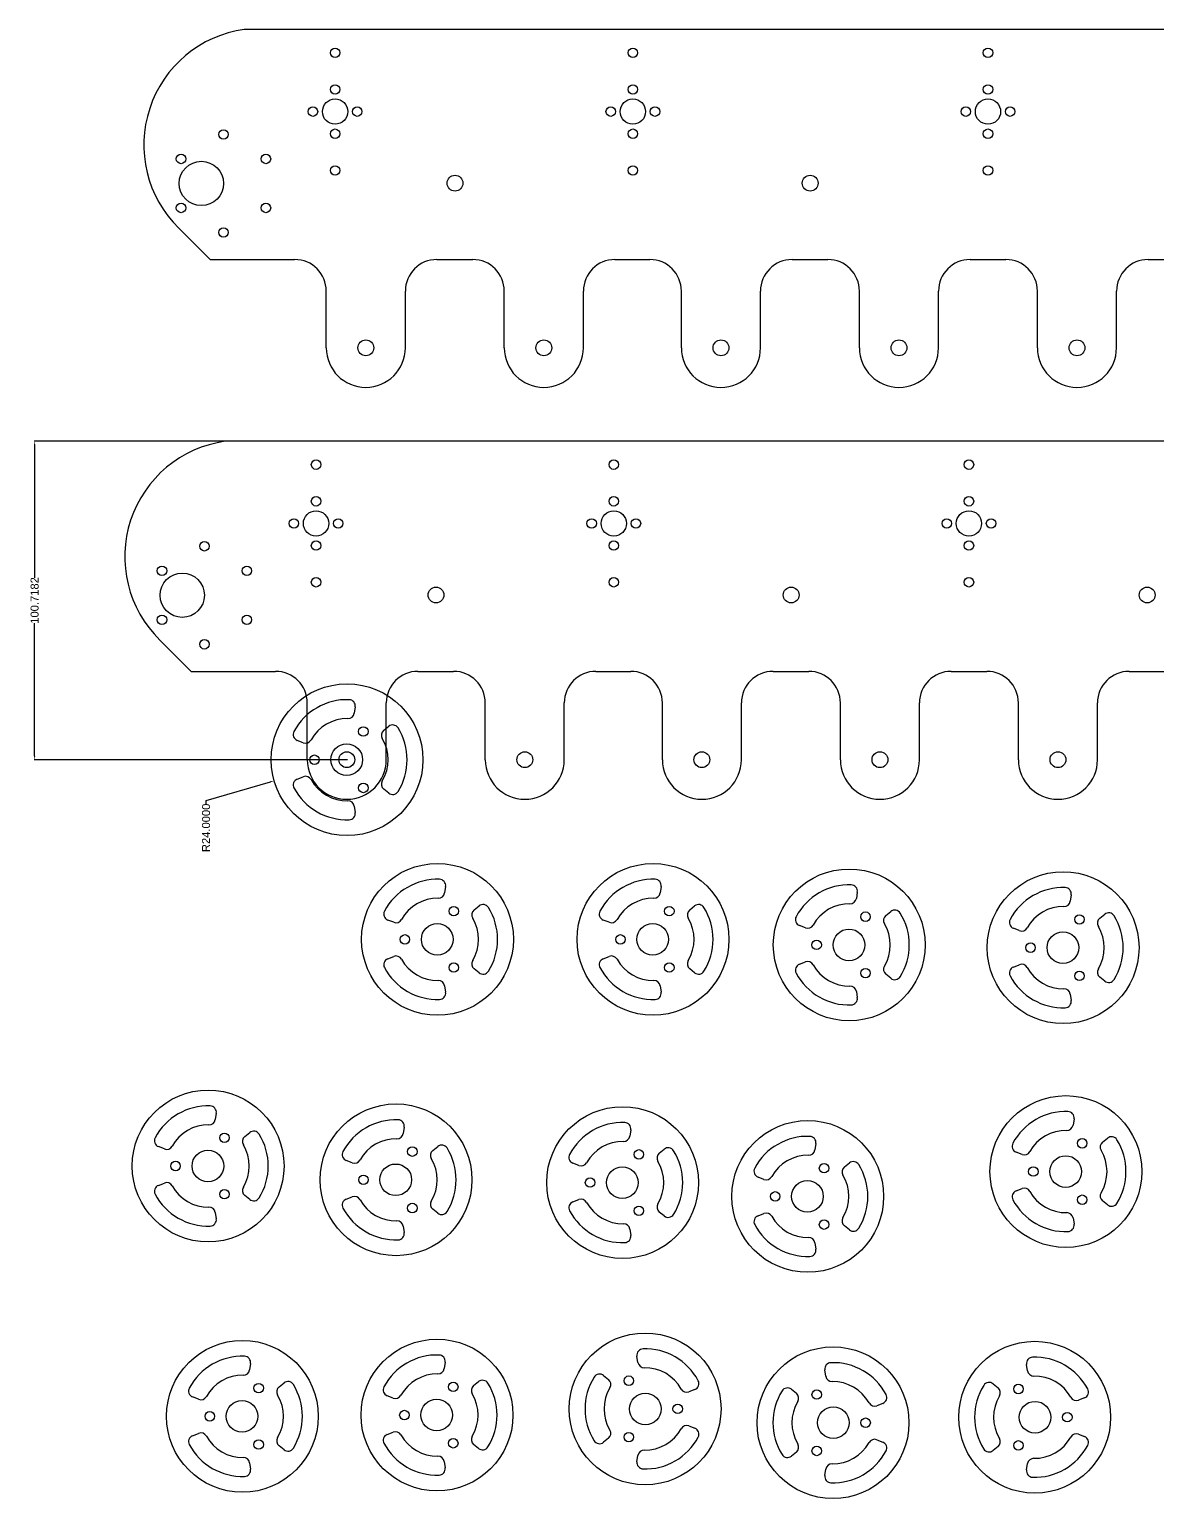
# Model space of a CAD drawing. Header units: millimetres. Extents: x -3146 to 345, y 429 to 1544.
# Drawn here: x -639.6 to -282.9, y 938.6 to 1403.2 of the extents above; entities that cross this region are included whole.
import ezdxf

# ---------------------------------------------------------------- set-up
doc = ezdxf.new("R2010")
doc.units = ezdxf.units.MM
doc.header["$MEASUREMENT"] = 0
doc.styles.get("Standard").update_dxf_attribs({"font": 'arial.ttf'})
doc.dimstyles.get("Standard").update_dxf_attribs({"dimtxt": 2.53, "dimasz": 1.18, "dimexe": 0.18, "dimexo": 0.0625, "dimgap": 0.09, "dimtad": 0, "dimtih": 1, "dimtoh": 1, "dimdec": 4, "dimzin": 0, "dimdsep": 46, "dimtxsty": 'Standard', "dimcen": 0.09, "dimclrd": 2, "dimclre": 2, "dimclrt": 2, "dimadec": 0, "dimazin": 0, "dimtfac": 1, "dimtdec": 4, "dimtofl": 0, "dimtmove": 0, "dimatfit": 3, "dimfxl": 1, "dimtolj": 1, "dimtzin": 0, "dimarcsym": 0})

# ---------------------------------------------------------------- blocks, each defined once
blk = doc.blocks.new('*D47')
at = {"color": 2, "lineweight": -2, "transparency": 16777216}
for p, q in [((-539.2, 1272.99), (-638.1, 1272.99)), ((-637.92, 1271.81), (-637.92, 1229.81)), ((-637.92, 1173.46), (-637.92, 1215.46)), ((-539.2, 1172.28), (-638.1, 1172.28))]:
    blk.add_line(p, q, dxfattribs=at)
at = {"color": 2, "transparency": 16777216}
for points in [[(-638.12, 1271.81), (-637.72, 1271.81), (-637.92, 1272.99)], [(-638.12, 1173.46), (-637.72, 1173.46), (-637.92, 1172.28)]]:
    blk.add_solid(points, dxfattribs=at)
at = {"layer": 'Defpoints', "color": 0, "transparency": 16777216}
for p in [(-637.92, 1272.99), (-539.14, 1272.99), (-539.14, 1172.28)]:
    blk.add_point(p, dxfattribs=at)
at = {"color": 2, "transparency": 16777216, "insert": (-637.92, 1222.64), "char_height": 2.53, "attachment_point": 5, "rotation": 90}
blk.add_mtext('\\A1;100.7182', dxfattribs=at)
blk = doc.blocks.new('*D48')
at = {"color": 2, "lineweight": -2, "transparency": 16777216}
for p, q in [((-539.05, 1172.28), (-539.23, 1172.28)), ((-539.14, 1172.19), (-539.14, 1172.37)), ((-583.72, 1159.43), (-563.34, 1165.31)), ((-583.72, 1158.25), (-583.72, 1159.43))]:
    blk.add_line(p, q, dxfattribs=at)
at = {"color": 2, "transparency": 16777216}
blk.add_solid([(-563.39, 1165.49), (-563.28, 1165.12), (-562.2, 1165.63)], dxfattribs=at)
at = {"layer": 'Defpoints', "color": 0, "transparency": 16777216}
for p in [(-539.14, 1172.28), (-562.2, 1165.63)]:
    blk.add_point(p, dxfattribs=at)
at = {"color": 2, "transparency": 16777216, "insert": (-583.72, 1150.72), "char_height": 2.53, "attachment_point": 5, "rotation": 90}
blk.add_mtext('\\A1;R24.0000', dxfattribs=at)

msp = doc.modelspace()

# ---------------------------------------------------------------- linework, layer by layer
for p, q in [((-104.65981, 1403.23594), (-571.65908, 1403.23594)), ((-592.35132, 1340.37561), (-582.43848, 1330.46277)), ((-582.43848, 1330.46277), (-555.70919, 1330.46277)), ((-510.70919, 1330.46277), (-499.42003, 1330.46277)), ((-454.42003, 1330.46277), (-443.42003, 1330.46277)), ((-398.42003, 1330.46277), (-387.13087, 1330.46277)), ((-342.13087, 1330.46277), (-330.8417, 1330.46277)), ((-285.8417, 1330.46277), (-274.55254, 1330.46277)), ((-545.70919, 1302.51775), (-545.70919, 1320.46277)), ((-520.70919, 1302.51775), (-520.70919, 1320.46277)), ((-489.42003, 1302.51775), (-489.42003, 1320.46277)), ((-464.42003, 1302.51775), (-464.42003, 1320.46277)), ((-433.42003, 1302.51775), (-433.42003, 1320.46277)), ((-408.42003, 1302.51775), (-408.42003, 1320.46277)), ((-377.13087, 1302.51775), (-377.13087, 1320.46277)), ((-352.13087, 1302.51775), (-352.13087, 1320.46277)), ((-320.8417, 1302.51775), (-320.8417, 1320.46277)), ((-295.8417, 1302.51775), (-295.8417, 1320.46277)), ((-110.6824, 1272.99463), (-577.68167, 1272.99463)), ((-598.37391, 1210.1343), (-588.46107, 1200.22146)), ((-588.46107, 1200.22146), (-561.73178, 1200.22146)), ((-516.73178, 1200.22146), (-505.44261, 1200.22146)), ((-460.44261, 1200.22146), (-449.44261, 1200.22146)), ((-404.44261, 1200.22146), (-393.15345, 1200.22146)), ((-348.15345, 1200.22145), (-336.86429, 1200.22145)), ((-291.86429, 1200.22145), (-280.57513, 1200.22145)), ((-551.73178, 1172.27644), (-551.73178, 1190.22146)), ((-526.73178, 1172.27644), (-526.73178, 1190.22146)), ((-495.44261, 1172.27644), (-495.44261, 1190.22146)), ((-470.44261, 1172.27644), (-470.44261, 1190.22146)), ((-439.44261, 1172.27644), (-439.44261, 1190.22146)), ((-414.44261, 1172.27644), (-414.44261, 1190.22146)), ((-383.15345, 1172.27644), (-383.15345, 1190.22146)), ((-358.15345, 1172.27643), (-358.15345, 1190.22145)), ((-326.86429, 1172.27643), (-326.86429, 1190.22145)), ((-301.86429, 1172.27643), (-301.86429, 1190.22145)), ((-536.57426, 1188.96199), (-536.88085, 1186.96957)), ((-527.54761, 1181.58102), (-525.97541, 1182.84274)), ((-552.99687, 1177.66499), (-554.87565, 1178.39569)), ((-554.87565, 1166.15718), (-552.99687, 1166.88789)), ((-525.97541, 1161.71013), (-527.54761, 1162.97185)), ((-536.88085, 1157.5833), (-536.57426, 1155.59088)), ((-507.97601, 1132.14807), (-508.28259, 1130.15564)), ((-439.82882, 1132.14807), (-440.13541, 1130.15564)), ((-377.79742, 1130.40003), (-378.104, 1128.4076)), ((-310.15565, 1129.52603), (-310.46224, 1127.53361)), ((-498.94935, 1124.76709), (-497.37715, 1126.02882)), ((-430.80216, 1124.76709), (-429.22997, 1126.02882)), ((-524.39861, 1120.85106), (-526.27739, 1121.58176)), ((-456.25142, 1120.85106), (-458.1302, 1121.58176)), ((-394.22002, 1119.10302), (-396.0988, 1119.83372)), ((-368.77076, 1123.01905), (-367.19856, 1124.28078)), ((-301.129, 1122.14506), (-299.5568, 1123.40678)), ((-326.57826, 1118.22903), (-328.45704, 1118.95973)), ((-526.27739, 1109.34326), (-524.39861, 1110.07396)), ((-497.37715, 1104.8962), (-498.94935, 1106.15792)), ((-458.1302, 1109.34326), (-456.25142, 1110.07396)), ((-429.22997, 1104.8962), (-430.80216, 1106.15792)), ((-396.0988, 1107.59522), (-394.22002, 1108.32592)), ((-328.45704, 1106.72123), (-326.57826, 1107.45193)), ((-367.19856, 1103.14816), (-368.77076, 1104.40988)), ((-299.5568, 1102.27417), (-301.129, 1103.53589)), ((-508.28259, 1100.76937), (-507.97601, 1098.77695)), ((-440.13541, 1100.76937), (-439.82882, 1098.77695)), ((-378.104, 1099.02133), (-377.79742, 1097.02891)), ((-310.46224, 1098.14734), (-310.15565, 1096.15492)), ((-580.4916, 1060.47935), (-580.79819, 1058.48692)), ((-521.08123, 1056.10927), (-521.38782, 1054.11685)), ((-449.43931, 1055.23528), (-449.7459, 1053.24286)), ((-309.28196, 1058.73131), (-309.58854, 1056.73888)), ((-571.46495, 1053.09837), (-569.89275, 1054.3601)), ((-390.90264, 1050.86521), (-391.20923, 1048.87279)), ((-300.2553, 1051.35033), (-298.6831, 1052.61206)), ((-596.9142, 1049.18234), (-598.79299, 1049.91304)), ((-537.50383, 1044.81227), (-539.38262, 1045.54297)), ((-512.05458, 1048.7283), (-510.48238, 1049.99002)), ((-440.41266, 1047.85431), (-438.84046, 1049.11603)), ((-325.70456, 1047.4343), (-327.58334, 1048.165)), ((-465.86192, 1043.93827), (-467.7407, 1044.66897)), ((-381.87599, 1043.48424), (-380.30379, 1044.74596)), ((-598.79299, 1037.67454), (-596.9142, 1038.40524)), ((-407.32524, 1039.5682), (-409.20403, 1040.2989)), ((-327.58334, 1035.9265), (-325.70456, 1036.6572)), ((-569.89275, 1033.22748), (-571.46495, 1034.4892)), ((-539.38262, 1033.30447), (-537.50383, 1034.03517)), ((-467.7407, 1032.43047), (-465.86192, 1033.16117)), ((-298.6831, 1031.47944), (-300.2553, 1032.74116)), ((-580.79819, 1029.10065), (-580.4916, 1027.10823)), ((-510.48238, 1028.85741), (-512.05458, 1030.11913)), ((-438.84046, 1027.98341), (-440.41266, 1029.24514)), ((-409.20403, 1028.0604), (-407.32524, 1028.7911)), ((-309.58854, 1027.35261), (-309.28196, 1025.36019)), ((-521.38782, 1024.73058), (-521.08123, 1022.73816)), ((-449.7459, 1023.85659), (-449.43931, 1021.86416)), ((-380.30379, 1023.61334), (-381.87599, 1024.87507)), ((-391.20923, 1019.48652), (-390.90264, 1017.49409)), ((-569.67152, 981.31583), (-569.9781, 979.32341)), ((-508.1407, 981.71755), (-508.44728, 979.72513)), ((-447.15706, 981.67156), (-447.46365, 983.66398)), ((-323.96794, 979.04953), (-324.27452, 981.04195)), ((-458.0625, 977.54473), (-456.49031, 976.28301)), ((-387.74669, 977.30149), (-388.05328, 979.29391)), ((-560.64486, 973.93486), (-559.07267, 975.19658)), ((-524.5633, 970.42054), (-526.44208, 971.15124)), ((-499.11404, 974.33658), (-497.54184, 975.5983)), ((-429.16227, 973.09768), (-431.04105, 972.36698)), ((-398.65213, 973.17466), (-397.07994, 971.91294)), ((-334.87338, 974.9227), (-333.30118, 973.66098)), ((-586.09412, 970.01882), (-587.9729, 970.74952)), ((-369.7519, 968.7276), (-371.63068, 967.9969)), ((-305.97314, 970.47564), (-307.85192, 969.74494)), ((-587.9729, 958.51102), (-586.09412, 959.24172)), ((-526.44208, 958.91274), (-524.5633, 959.64344)), ((-456.49031, 957.67384), (-458.0625, 956.41212)), ((-431.04105, 961.58988), (-429.16227, 960.85918)), ((-371.63068, 957.2198), (-369.7519, 956.4891)), ((-307.85192, 958.96784), (-305.97314, 958.23714)), ((-559.07267, 954.06396), (-560.64486, 955.32569)), ((-497.54184, 954.46569), (-499.11404, 955.72741)), ((-397.07994, 953.30377), (-398.65213, 952.04205)), ((-333.30118, 955.05181), (-334.87338, 953.79008)), ((-569.9781, 949.93714), (-569.67152, 947.94471)), ((-508.44728, 950.33886), (-508.1407, 948.34644)), ((-447.46365, 950.29287), (-447.15706, 952.28529)), ((-388.05328, 945.9228), (-387.74669, 947.91522)), ((-324.27452, 947.67083), (-323.96794, 949.66326))]:
    msp.add_line(p, q)
for centre, radius in [((-542.9203, 1395.83594), 1.5), ((-448.77502, 1395.83594), 1.5), ((-336.48587, 1395.83594), 1.5), ((-542.9203, 1384.23594), 1.5), ((-448.77502, 1384.23594), 1.5), ((-336.48587, 1384.23594), 1.5), ((-542.9203, 1377.23594), 4), ((-448.77502, 1377.23594), 4), ((-336.48587, 1377.23594), 4), ((-549.9203, 1377.23594), 1.5), ((-535.9203, 1377.23594), 1.5), ((-455.77502, 1377.23594), 1.5), ((-441.77502, 1377.23594), 1.5), ((-343.48587, 1377.23594), 1.5), ((-329.48587, 1377.23594), 1.5), ((-578.20919, 1370.01775), 1.5), ((-542.9203, 1370.23594), 1.5), ((-448.77502, 1370.23594), 1.5), ((-336.48587, 1370.23594), 1.5), ((-591.63258, 1362.26775), 1.5), ((-585.20919, 1354.51775), 7), ((-564.78579, 1362.26775), 1.5), ((-542.9203, 1358.63594), 1.5), ((-504.99989, 1354.60775), 2.5), ((-448.77502, 1358.63594), 1.5), ((-392.71073, 1354.60775), 2.5), ((-336.48587, 1358.63594), 1.5), ((-591.63258, 1346.76775), 1.5), ((-564.78579, 1346.76775), 1.5), ((-578.20919, 1339.01775), 1.5), ((-533.20919, 1302.51775), 2.5), ((-476.92003, 1302.51775), 2.5), ((-420.92003, 1302.51775), 2.5), ((-364.63087, 1302.51775), 2.5), ((-308.3417, 1302.51775), 2.5), ((-548.94289, 1265.59463), 1.5), ((-454.79761, 1265.59463), 1.5), ((-342.50845, 1265.59463), 1.5), ((-548.94289, 1253.99463), 1.5), ((-454.79761, 1253.99463), 1.5), ((-342.50845, 1253.99463), 1.5), ((-548.94289, 1246.99463), 4), ((-454.79761, 1246.99463), 4), ((-342.50845, 1246.99463), 4), ((-555.94289, 1246.99463), 1.5), ((-541.94289, 1246.99463), 1.5), ((-461.79761, 1246.99463), 1.5), ((-447.79761, 1246.99463), 1.5), ((-349.50845, 1246.99463), 1.5), ((-335.50845, 1246.99463), 1.5), ((-584.23178, 1239.77644), 1.5), ((-548.94289, 1239.99463), 1.5), ((-454.79761, 1239.99463), 1.5), ((-342.50845, 1239.99463), 1.5), ((-597.65517, 1232.02644), 1.5), ((-591.23178, 1224.27644), 7), ((-570.80838, 1232.02644), 1.5), ((-548.94289, 1228.39463), 1.5), ((-511.02248, 1224.36644), 2.5), ((-454.79761, 1228.39463), 1.5), ((-398.73331, 1224.36644), 2.5), ((-342.50845, 1228.39463), 1.5), ((-286.15499, 1224.36643), 2.5), ((-597.65517, 1216.52644), 1.5), ((-570.80838, 1216.52644), 1.5), ((-584.23178, 1208.77644), 1.5), ((-539.14178, 1172.27644), 24), ((-533.99178, 1181.1965), 1.5), ((-539.23178, 1172.27644), 5), ((-549.44178, 1172.27644), 1.5), ((-539.23178, 1172.27644), 2.5), ((-482.94261, 1172.27644), 2.5), ((-426.94261, 1172.27644), 2.5), ((-370.65345, 1172.27644), 2.5), ((-314.36429, 1172.27643), 2.5), ((-533.99178, 1163.35637), 1.5), ((-510.54352, 1115.46251), 24), ((-442.39633, 1115.46251), 24), ((-380.36493, 1113.71447), 24), ((-312.72316, 1112.84048), 24), ((-505.39352, 1124.38257), 1.5), ((-437.24633, 1124.38257), 1.5), ((-510.63352, 1115.46251), 5), ((-442.48633, 1115.46251), 5), ((-375.21493, 1122.63453), 1.5), ((-307.57316, 1121.76054), 1.5), ((-520.84352, 1115.46251), 1.5), ((-452.69633, 1115.46251), 1.5), ((-390.66493, 1113.71447), 1.5), ((-380.45493, 1113.71447), 5), ((-312.81316, 1112.84048), 5), ((-323.02316, 1112.84048), 1.5), ((-505.39352, 1106.54245), 1.5), ((-437.24633, 1106.54245), 1.5), ((-375.21493, 1104.79441), 1.5), ((-307.57316, 1103.92041), 1.5), ((-583.05911, 1043.79379), 24), ((-311.84947, 1042.04575), 24), ((-523.64874, 1039.42372), 24), ((-452.00683, 1038.54972), 24), ((-393.47015, 1034.17965), 24), ((-577.90911, 1052.71385), 1.5), ((-306.69947, 1050.96581), 1.5), ((-583.14911, 1043.79379), 5), ((-518.49874, 1048.34378), 1.5), ((-446.85683, 1047.46978), 1.5), ((-311.93947, 1042.04575), 5), ((-593.35911, 1043.79379), 1.5), ((-533.94874, 1039.42372), 1.5), ((-523.73874, 1039.42372), 5), ((-452.09683, 1038.54972), 5), ((-388.32015, 1043.09971), 1.5), ((-322.14947, 1042.04575), 1.5), ((-577.90911, 1034.87372), 1.5), ((-462.30683, 1038.54972), 1.5), ((-393.56015, 1034.17965), 5), ((-518.49874, 1030.50365), 1.5), ((-403.77015, 1034.17965), 1.5), ((-306.69947, 1033.12569), 1.5), ((-446.85683, 1029.62966), 1.5), ((-388.32015, 1025.25959), 1.5), ((-444.89614, 966.97843), 24), ((-572.23903, 964.63027), 24), ((-510.70821, 965.03199), 24), ((-385.48577, 962.60835), 24), ((-321.70701, 964.35639), 24), ((-450.04614, 975.89849), 1.5), ((-567.08903, 973.55034), 1.5), ((-505.55821, 973.95206), 1.5), ((-444.80614, 966.97843), 5), ((-390.63577, 971.52842), 1.5), ((-326.85701, 973.27645), 1.5), ((-572.32903, 964.63027), 5), ((-521.00821, 965.03199), 1.5), ((-510.79821, 965.03199), 5), ((-434.59614, 966.97843), 1.5), ((-385.39577, 962.60835), 5), ((-321.61701, 964.35639), 5), ((-582.53903, 964.63027), 1.5), ((-375.18577, 962.60835), 1.5), ((-311.40701, 964.35639), 1.5), ((-567.08903, 955.71021), 1.5), ((-505.55821, 956.11193), 1.5), ((-450.04614, 958.05836), 1.5), ((-390.63577, 953.68829), 1.5), ((-326.85701, 955.43633), 1.5)]:
    msp.add_circle(centre, radius)
for centre, radius, start, end in [((-566.4987, 1366.70138), 36.89721, 98.0396436, 225.5195282), ((-555.70919, 1320.46277), 10, 0, 90), ((-510.70919, 1320.46277), 10, 90, 180), ((-499.42003, 1320.46277), 10, 0, 90), ((-454.42003, 1320.46277), 10, 90, 180), ((-443.42003, 1320.46277), 10, 0, 90), ((-398.42003, 1320.46277), 10, 90, 180), ((-387.13087, 1320.46277), 10, 0, 90), ((-342.13087, 1320.46277), 10, 90, 180), ((-330.8417, 1320.46277), 10, 0, 90), ((-285.8417, 1320.46277), 10, 90, 180), ((-533.20919, 1302.51775), 12.5, 180, 0), ((-476.92003, 1302.51775), 12.5, 180, 0), ((-420.92003, 1302.51775), 12.5, 180, 0), ((-364.63087, 1302.51775), 12.5, 180, 0), ((-308.3417, 1302.51775), 12.5, 180, 0), ((-572.52129, 1236.46006), 36.89721, 98.0396436, 225.5195282), ((-561.73178, 1190.22146), 10, 0, 90), ((-516.73178, 1190.22146), 10, 90, 180), ((-505.44261, 1190.22146), 10, 0, 90), ((-460.44261, 1190.22146), 10, 90, 180), ((-449.44261, 1190.22146), 10, 0, 90), ((-404.44261, 1190.22146), 10, 90, 180), ((-393.15345, 1190.22146), 10, 0, 90), ((-348.15345, 1190.22145), 10, 90, 180), ((-336.86429, 1190.22145), 10, 0, 90), ((-291.86429, 1190.22145), 10, 90, 180), ((-539.14178, 1172.27644), 19, 88.0084823, 151.9915177), ((-538.551, 1189.26617), 2, 351.2521553, 88.0084823), ((-539.14178, 1172.27644), 13, 88.914411, 151.085589), ((-538.85759, 1187.27374), 2, 268.914411, 351.2521553), ((-554.1507, 1180.25967), 2, 151.9915177, 248.7478447), ((-526.29582, 1180.0212), 2, 128.7478447, 211.085589), ((-524.72362, 1181.28293), 2, 31.9915177, 128.7478447), ((-539.14178, 1172.27644), 19, 328.0084823, 31.9915177), ((-552.27192, 1179.52897), 2, 248.7478447, 331.085589), ((-539.14178, 1172.27644), 13, 328.914411, 31.085589), ((-539.23178, 1172.27644), 12.5, 180, 0), ((-482.94261, 1172.27644), 12.5, 180, 0), ((-426.94261, 1172.27644), 12.5, 180, 0), ((-370.65345, 1172.27644), 12.5, 180, 0), ((-314.36429, 1172.27643), 12.5, 180, 0), ((-552.27192, 1165.0239), 2, 28.914411, 111.2521553), ((-554.1507, 1164.2932), 2, 111.2521553, 208.0084823), ((-539.14178, 1172.27644), 19, 208.0084823, 271.9915177), ((-539.14178, 1172.27644), 13, 208.914411, 271.085589), ((-526.29582, 1164.53167), 2, 148.914411, 231.2521553), ((-524.72362, 1163.26994), 2, 231.2521553, 328.0084823), ((-538.85759, 1157.27913), 2, 8.7478447, 91.085589), ((-538.551, 1155.2867), 2, 271.9915177, 8.7478447), ((-510.54352, 1115.46251), 19, 88.0084823, 151.9915177), ((-509.95274, 1132.45224), 2, 351.2521553, 88.0084823), ((-442.39633, 1115.46251), 19, 88.0084823, 151.9915177), ((-441.80555, 1132.45224), 2, 351.2521553, 88.0084823), ((-510.25933, 1130.45982), 2, 268.914411, 351.2521553), ((-442.11214, 1130.45982), 2, 268.914411, 351.2521553), ((-380.36493, 1113.71447), 19, 88.0084823, 151.9915177), ((-379.77415, 1130.7042), 2, 351.2521553, 88.0084823), ((-312.72316, 1112.84048), 19, 88.0084823, 151.9915177), ((-312.13239, 1129.83021), 2, 351.2521553, 88.0084823), ((-510.54352, 1115.46251), 13, 88.914411, 151.085589), ((-497.69756, 1123.20728), 2, 128.7478447, 211.085589), ((-496.12537, 1124.469), 2, 31.9915177, 128.7478447), ((-510.54352, 1115.46251), 19, 328.0084823, 31.9915177), ((-442.39633, 1115.46251), 13, 88.914411, 151.085589), ((-429.55038, 1123.20728), 2, 128.7478447, 211.085589), ((-427.97818, 1124.469), 2, 31.9915177, 128.7478447), ((-442.39633, 1115.46251), 19, 328.0084823, 31.9915177), ((-380.36493, 1113.71447), 13, 88.914411, 151.085589), ((-380.08074, 1128.71178), 2, 268.914411, 351.2521553), ((-365.94678, 1122.72096), 2, 31.9915177, 128.7478447), ((-312.72316, 1112.84048), 13, 88.914411, 151.085589), ((-312.43898, 1127.83778), 2, 268.914411, 351.2521553), ((-525.55244, 1123.44575), 2, 151.9915177, 248.7478447), ((-523.67366, 1122.71505), 2, 248.7478447, 331.085589), ((-510.54352, 1115.46251), 13, 328.914411, 31.085589), ((-457.40526, 1123.44575), 2, 151.9915177, 248.7478447), ((-455.52647, 1122.71505), 2, 248.7478447, 331.085589), ((-442.39633, 1115.46251), 13, 328.914411, 31.085589), ((-395.37385, 1121.69771), 2, 151.9915177, 248.7478447), ((-393.49507, 1120.96701), 2, 248.7478447, 331.085589), ((-367.51897, 1121.45924), 2, 128.7478447, 211.085589), ((-380.36493, 1113.71447), 13, 328.914411, 31.085589), ((-380.36493, 1113.71447), 19, 328.0084823, 31.9915177), ((-327.73209, 1120.82371), 2, 151.9915177, 248.7478447), ((-299.87721, 1120.58524), 2, 128.7478447, 211.085589), ((-298.30501, 1121.84697), 2, 31.9915177, 128.7478447), ((-312.72316, 1112.84048), 19, 328.0084823, 31.9915177), ((-325.85331, 1120.09301), 2, 248.7478447, 331.085589), ((-312.72316, 1112.84048), 13, 328.914411, 31.085589), ((-525.55244, 1107.47927), 2, 111.2521553, 208.0084823), ((-510.54352, 1115.46251), 19, 208.0084823, 271.9915177), ((-523.67366, 1108.20997), 2, 28.914411, 111.2521553), ((-510.54352, 1115.46251), 13, 208.914411, 271.085589), ((-497.69756, 1107.71774), 2, 148.914411, 231.2521553), ((-457.40526, 1107.47927), 2, 111.2521553, 208.0084823), ((-442.39633, 1115.46251), 19, 208.0084823, 271.9915177), ((-455.52647, 1108.20997), 2, 28.914411, 111.2521553), ((-442.39633, 1115.46251), 13, 208.914411, 271.085589), ((-429.55038, 1107.71774), 2, 148.914411, 231.2521553), ((-395.37385, 1105.73123), 2, 111.2521553, 208.0084823), ((-393.49507, 1106.46193), 2, 28.914411, 111.2521553), ((-380.36493, 1113.71447), 13, 208.914411, 271.085589), ((-367.51897, 1105.9697), 2, 148.914411, 231.2521553), ((-327.73209, 1104.85724), 2, 111.2521553, 208.0084823), ((-325.85331, 1105.58794), 2, 28.914411, 111.2521553), ((-312.72316, 1112.84048), 13, 208.914411, 271.085589), ((-299.87721, 1105.09571), 2, 148.914411, 231.2521553), ((-510.25933, 1100.4652), 2, 8.7478447, 91.085589), ((-496.12537, 1106.45601), 2, 231.2521553, 328.0084823), ((-442.11214, 1100.4652), 2, 8.7478447, 91.085589), ((-427.97818, 1106.45601), 2, 231.2521553, 328.0084823), ((-380.36493, 1113.71447), 19, 208.0084823, 271.9915177), ((-365.94678, 1104.70798), 2, 231.2521553, 328.0084823), ((-312.72316, 1112.84048), 19, 208.0084823, 271.9915177), ((-298.30501, 1103.83398), 2, 231.2521553, 328.0084823), ((-509.95274, 1098.47278), 2, 271.9915177, 8.7478447), ((-441.80555, 1098.47278), 2, 271.9915177, 8.7478447), ((-380.08074, 1098.71716), 2, 8.7478447, 91.085589), ((-379.77415, 1096.72474), 2, 271.9915177, 8.7478447), ((-312.43898, 1097.84317), 2, 8.7478447, 91.085589), ((-312.13239, 1095.85074), 2, 271.9915177, 8.7478447), ((-583.05911, 1043.79379), 19, 88.0084823, 151.9915177), ((-582.46834, 1060.78352), 2, 351.2521553, 88.0084823), ((-311.84947, 1042.04575), 19, 88.0084823, 151.9915177), ((-311.25869, 1059.03548), 2, 351.2521553, 88.0084823), ((-583.05911, 1043.79379), 13, 88.914411, 151.085589), ((-582.77492, 1058.79109), 2, 268.914411, 351.2521553), ((-568.64096, 1052.80028), 2, 31.9915177, 128.7478447), ((-523.64874, 1039.42372), 19, 88.0084823, 151.9915177), ((-523.05797, 1056.41345), 2, 351.2521553, 88.0084823), ((-452.00683, 1038.54972), 19, 88.0084823, 151.9915177), ((-451.41605, 1055.53945), 2, 351.2521553, 88.0084823), ((-311.84947, 1042.04575), 13, 88.914411, 151.085589), ((-311.56528, 1057.04306), 2, 268.914411, 351.2521553), ((-598.06804, 1051.77702), 2, 151.9915177, 248.7478447), ((-596.18926, 1051.04632), 2, 248.7478447, 331.085589), ((-570.21316, 1051.53856), 2, 128.7478447, 211.085589), ((-583.05911, 1043.79379), 13, 328.914411, 31.085589), ((-583.05911, 1043.79379), 19, 328.0084823, 31.9915177), ((-523.64874, 1039.42372), 13, 88.914411, 151.085589), ((-523.36455, 1054.42102), 2, 268.914411, 351.2521553), ((-509.23059, 1048.43021), 2, 31.9915177, 128.7478447), ((-452.00683, 1038.54972), 13, 88.914411, 151.085589), ((-451.72264, 1053.54703), 2, 268.914411, 351.2521553), ((-393.47015, 1034.17965), 19, 88.0084823, 151.9915177), ((-392.87938, 1051.16938), 2, 351.2521553, 88.0084823), ((-326.85839, 1050.02899), 2, 151.9915177, 248.7478447), ((-299.00351, 1049.79052), 2, 128.7478447, 211.085589), ((-297.43132, 1051.05224), 2, 31.9915177, 128.7478447), ((-311.84947, 1042.04575), 19, 328.0084823, 31.9915177), ((-538.65767, 1047.40695), 2, 151.9915177, 248.7478447), ((-536.77889, 1046.67625), 2, 248.7478447, 331.085589), ((-510.80279, 1047.16848), 2, 128.7478447, 211.085589), ((-523.64874, 1039.42372), 13, 328.914411, 31.085589), ((-523.64874, 1039.42372), 19, 328.0084823, 31.9915177), ((-467.01575, 1046.53296), 2, 151.9915177, 248.7478447), ((-439.16087, 1046.29449), 2, 128.7478447, 211.085589), ((-437.58867, 1047.55621), 2, 31.9915177, 128.7478447), ((-452.00683, 1038.54972), 19, 328.0084823, 31.9915177), ((-393.47015, 1034.17965), 13, 88.914411, 151.085589), ((-393.18596, 1049.17696), 2, 268.914411, 351.2521553), ((-324.97961, 1049.29829), 2, 248.7478447, 331.085589), ((-311.84947, 1042.04575), 13, 328.914411, 31.085589), ((-465.13697, 1045.80226), 2, 248.7478447, 331.085589), ((-452.00683, 1038.54972), 13, 328.914411, 31.085589), ((-408.47908, 1042.16289), 2, 151.9915177, 248.7478447), ((-380.6242, 1041.92442), 2, 128.7478447, 211.085589), ((-393.47015, 1034.17965), 13, 328.914411, 31.085589), ((-379.052, 1043.18614), 2, 31.9915177, 128.7478447), ((-393.47015, 1034.17965), 19, 328.0084823, 31.9915177), ((-598.06804, 1035.81055), 2, 111.2521553, 208.0084823), ((-596.18926, 1036.54125), 2, 28.914411, 111.2521553), ((-583.05911, 1043.79379), 13, 208.914411, 271.085589), ((-570.21316, 1036.04902), 2, 148.914411, 231.2521553), ((-406.6003, 1041.43219), 2, 248.7478447, 331.085589), ((-324.97961, 1034.79321), 2, 28.914411, 111.2521553), ((-583.05911, 1043.79379), 19, 208.0084823, 271.9915177), ((-568.64096, 1034.78729), 2, 231.2521553, 328.0084823), ((-538.65767, 1031.44048), 2, 111.2521553, 208.0084823), ((-536.77889, 1032.17118), 2, 28.914411, 111.2521553), ((-523.64874, 1039.42372), 13, 208.914411, 271.085589), ((-510.80279, 1031.67895), 2, 148.914411, 231.2521553), ((-467.01575, 1030.56648), 2, 111.2521553, 208.0084823), ((-465.13697, 1031.29718), 2, 28.914411, 111.2521553), ((-452.00683, 1038.54972), 13, 208.914411, 271.085589), ((-439.16087, 1030.80495), 2, 148.914411, 231.2521553), ((-326.85839, 1034.06251), 2, 111.2521553, 208.0084823), ((-311.84947, 1042.04575), 19, 208.0084823, 271.9915177), ((-311.84947, 1042.04575), 13, 208.914411, 271.085589), ((-299.00351, 1034.30098), 2, 148.914411, 231.2521553), ((-297.43132, 1033.03925), 2, 231.2521553, 328.0084823), ((-582.77492, 1028.79648), 2, 8.7478447, 91.085589), ((-582.46834, 1026.80405), 2, 271.9915177, 8.7478447), ((-523.64874, 1039.42372), 19, 208.0084823, 271.9915177), ((-509.23059, 1030.41722), 2, 231.2521553, 328.0084823), ((-452.00683, 1038.54972), 19, 208.0084823, 271.9915177), ((-437.58867, 1029.54323), 2, 231.2521553, 328.0084823), ((-408.47908, 1026.19641), 2, 111.2521553, 208.0084823), ((-406.6003, 1026.92711), 2, 28.914411, 111.2521553), ((-393.47015, 1034.17965), 13, 208.914411, 271.085589), ((-380.6242, 1026.43488), 2, 148.914411, 231.2521553), ((-311.56528, 1027.04844), 2, 8.7478447, 91.085589), ((-523.36455, 1024.42641), 2, 8.7478447, 91.085589), ((-523.05797, 1022.43398), 2, 271.9915177, 8.7478447), ((-451.72264, 1023.55241), 2, 8.7478447, 91.085589), ((-393.47015, 1034.17965), 19, 208.0084823, 271.9915177), ((-379.052, 1025.17316), 2, 231.2521553, 328.0084823), ((-311.25869, 1025.05602), 2, 271.9915177, 8.7478447), ((-451.41605, 1021.55999), 2, 271.9915177, 8.7478447), ((-393.18596, 1019.18234), 2, 8.7478447, 91.085589), ((-392.87938, 1017.18992), 2, 271.9915177, 8.7478447), ((-445.48692, 983.96816), 2, 91.9915177, 188.7478447), ((-444.89614, 966.97843), 19, 28.0084823, 91.9915177), ((-572.23903, 964.63027), 19, 88.0084823, 151.9915177), ((-571.64825, 981.62001), 2, 351.2521553, 88.0084823), ((-510.70821, 965.03199), 19, 88.0084823, 151.9915177), ((-510.11743, 982.02173), 2, 351.2521553, 88.0084823), ((-445.18033, 981.97573), 2, 188.7478447, 271.085589), ((-386.07655, 979.59809), 2, 91.9915177, 188.7478447), ((-385.48577, 962.60835), 19, 28.0084823, 91.9915177), ((-322.29779, 981.34612), 2, 91.9915177, 188.7478447), ((-321.70701, 964.35639), 19, 28.0084823, 91.9915177), ((-572.23903, 964.63027), 13, 88.914411, 151.085589), ((-571.95484, 979.62758), 2, 268.914411, 351.2521553), ((-510.70821, 965.03199), 13, 88.914411, 151.085589), ((-510.42402, 980.0293), 2, 268.914411, 351.2521553), ((-496.29006, 974.03849), 2, 31.9915177, 128.7478447), ((-444.89614, 966.97843), 19, 148.0084823, 211.9915177), ((-459.31429, 975.98492), 2, 51.2521553, 148.0084823), ((-457.7421, 974.72319), 2, 328.914411, 51.2521553), ((-444.89614, 966.97843), 13, 28.914411, 91.085589), ((-429.88721, 974.96166), 2, 291.2521553, 28.0084823), ((-385.76996, 977.60566), 2, 188.7478447, 271.085589), ((-321.9912, 979.3537), 2, 188.7478447, 271.085589), ((-321.70701, 964.35639), 13, 28.914411, 91.085589), ((-587.24796, 972.61351), 2, 151.9915177, 248.7478447), ((-559.39307, 972.37504), 2, 128.7478447, 211.085589), ((-572.23903, 964.63027), 13, 328.914411, 31.085589), ((-557.82088, 973.63677), 2, 31.9915177, 128.7478447), ((-572.23903, 964.63027), 19, 328.0084823, 31.9915177), ((-525.71714, 973.01523), 2, 151.9915177, 248.7478447), ((-523.83835, 972.28453), 2, 248.7478447, 331.085589), ((-497.86225, 972.77676), 2, 128.7478447, 211.085589), ((-510.70821, 965.03199), 13, 328.914411, 31.085589), ((-510.70821, 965.03199), 19, 328.0084823, 31.9915177), ((-444.89614, 966.97843), 13, 148.914411, 211.085589), ((-431.766, 974.23096), 2, 208.914411, 291.2521553), ((-385.48577, 962.60835), 19, 148.0084823, 211.9915177), ((-399.90392, 971.61485), 2, 51.2521553, 148.0084823), ((-398.33173, 970.35312), 2, 328.914411, 51.2521553), ((-385.48577, 962.60835), 13, 28.914411, 91.085589), ((-370.47684, 970.59159), 2, 291.2521553, 28.0084823), ((-321.70701, 964.35639), 19, 148.0084823, 211.9915177), ((-336.12516, 973.36289), 2, 51.2521553, 148.0084823), ((-334.55297, 972.10116), 2, 328.914411, 51.2521553), ((-306.69809, 972.33963), 2, 291.2521553, 28.0084823), ((-585.36917, 971.88281), 2, 248.7478447, 331.085589), ((-385.48577, 962.60835), 13, 148.914411, 211.085589), ((-372.35563, 969.86089), 2, 208.914411, 291.2521553), ((-321.70701, 964.35639), 13, 148.914411, 211.085589), ((-308.57687, 971.60893), 2, 208.914411, 291.2521553), ((-587.24796, 956.64703), 2, 111.2521553, 208.0084823), ((-585.36917, 957.37773), 2, 28.914411, 111.2521553), ((-572.23903, 964.63027), 13, 208.914411, 271.085589), ((-559.39307, 956.8855), 2, 148.914411, 231.2521553), ((-525.71714, 957.04876), 2, 111.2521553, 208.0084823), ((-523.83835, 957.77946), 2, 28.914411, 111.2521553), ((-510.70821, 965.03199), 13, 208.914411, 271.085589), ((-497.86225, 957.28723), 2, 148.914411, 231.2521553), ((-457.7421, 959.23366), 2, 308.7478447, 31.085589), ((-444.89614, 966.97843), 19, 268.0084823, 331.9915177), ((-444.89614, 966.97843), 13, 268.914411, 331.085589), ((-431.766, 959.72589), 2, 68.7478447, 151.085589), ((-429.88721, 958.99519), 2, 331.9915177, 68.7478447), ((-372.35563, 955.35582), 2, 68.7478447, 151.085589), ((-334.55297, 956.61162), 2, 308.7478447, 31.085589), ((-321.70701, 964.35639), 13, 268.914411, 331.085589), ((-308.57687, 957.10385), 2, 68.7478447, 151.085589), ((-306.69809, 956.37315), 2, 331.9915177, 68.7478447), ((-572.23903, 964.63027), 19, 208.0084823, 271.9915177), ((-557.82088, 955.62378), 2, 231.2521553, 328.0084823), ((-510.70821, 965.03199), 19, 208.0084823, 271.9915177), ((-496.29006, 956.0255), 2, 231.2521553, 328.0084823), ((-459.31429, 957.97193), 2, 211.9915177, 308.7478447), ((-445.18033, 951.98112), 2, 88.914411, 171.2521553), ((-399.90392, 953.60186), 2, 211.9915177, 308.7478447), ((-398.33173, 954.86359), 2, 308.7478447, 31.085589), ((-385.48577, 962.60835), 19, 268.0084823, 331.9915177), ((-385.48577, 962.60835), 13, 268.914411, 331.085589), ((-370.47684, 954.62512), 2, 331.9915177, 68.7478447), ((-336.12516, 955.3499), 2, 211.9915177, 308.7478447), ((-321.70701, 964.35639), 19, 268.0084823, 331.9915177), ((-571.95484, 949.63297), 2, 8.7478447, 91.085589), ((-571.64825, 947.64054), 2, 271.9915177, 8.7478447), ((-510.42402, 950.03469), 2, 8.7478447, 91.085589), ((-510.11743, 948.04226), 2, 271.9915177, 8.7478447), ((-445.48692, 949.98869), 2, 171.2521553, 268.0084823), ((-385.76996, 947.61105), 2, 88.914411, 171.2521553), ((-321.9912, 949.35909), 2, 88.914411, 171.2521553), ((-386.07655, 945.61862), 2, 171.2521553, 268.0084823), ((-322.29779, 947.36666), 2, 171.2521553, 268.0084823)]:
    msp.add_arc(centre, radius, start, end)

# ---------------------------------------------------------------- dimensions: what is measured, and where the dimension line sits
dim = msp.add_linear_dim(base=(-637.92165, 1272.99463), p1=(-539.14178, 1172.27644), p2=(-539.14178, 1272.99463), angle=90, dimstyle='Standard')
dim.commit()
dim.dimension.update_dxf_attribs({"geometry": '*D47', "text_midpoint": (-637.92165, 1222.63553)})
dim = msp.add_radius_dim(center=(-539.14178, 1172.27644), mpoint=(-562.20382, 1165.63249), dimstyle='Standard')
dim.commit()
dim.dimension.update_dxf_attribs({"geometry": '*D48', "text_midpoint": (-583.71651, 1150.72417), "dimtype": 164})

doc.saveas('drawing.dxf')
